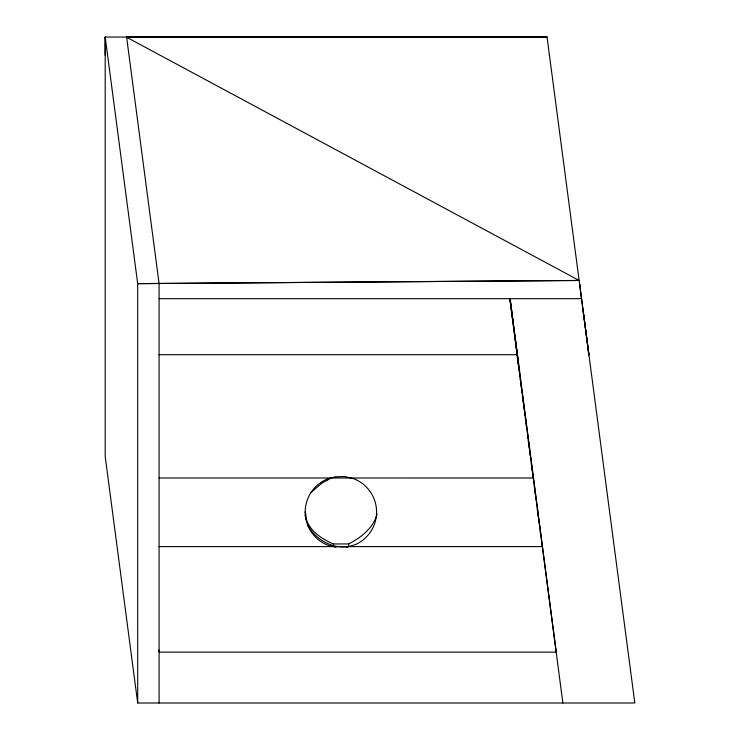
<?xml version="1.0" encoding="UTF-8"?>
<svg xmlns="http://www.w3.org/2000/svg" width="740" height="740" viewBox="0 0 740 740"><rect width="100%" height="100%" fill="white"/><g stroke="black" fill="none" stroke-linecap="round" stroke-linejoin="round"><path stroke-width="1.11" d="M105.182 55.315L105.2 37.13M159.091 703L159.091 283.633L126.596 37.056L547.054 37L126.605 37.24L579.124 280.46L137.686 283.633L105.191 37.056L547.063 37.24M311.198 492.285L321.789 483.192L331.215 477.994M336.164 547.258L328.014 545.278A35.677 35.668 -0.1 0 1 326.479 479.381L335.414 476.763L344.729 476.551L353.776 478.752A35.677 35.668 -0.1 0 1 355.311 544.64L346.375 547.258M579.124 280.46L137.686 283.633L137.686 703L634.818 703L547.054 37.102M159.091 298.655L581.52 298.655M158.943 354.71L517.094 354.71L556.221 652.144L159.091 652.144L158.795 649.877M159.026 478.003L533.346 477.994M305.102 511.867A89.836 46.565 0 0 0 305.629 513.708A75.064 38.906 0 0 0 333.472 543.956L348.605 543.946A97.625 50.598 0 0 0 372.229 524.706L374.801 520.303A97.625 50.598 0 0 0 377.086 513.976M159.044 546.61L542.309 546.601M307.489 524.956C315.296 539.275 332.158 549.2 348.614 546.546L348.605 543.946M326.479 479.381L326.766 480.251M305.176 514.92L305.842 519.462M579.864 285.696L579.679 284.336L588.929 355.08L583.203 311.133M549.367 54.695L549.45 55.306M509.971 298.572L512.82 320.337M515.012 337.477L518.546 364.274L510.008 299.062M530.497 457.561L530.793 459.845M531.246 463.277L531.551 465.553M532.005 468.984L532.301 471.26M532.754 474.691L533.05 476.967M533.503 480.399L533.808 482.684M534.262 486.106L534.558 488.391M535.011 491.813L535.307 494.098M535.76 497.521L536.065 499.805M536.519 503.228L536.815 505.513M537.268 508.935L537.564 511.22M538.017 514.642L538.322 516.927M538.776 520.35L539.072 522.634M539.525 526.057L539.821 528.341M540.274 531.764L540.579 534.049M541.782 543.179L542.078 545.463M137.686 703L105.191 456.423L105.191 37.056M510.165 298.655L562.844 703M509.795 298.71L517.094 354.71M517.389 356.995L517.686 359.279M518.139 362.711L519.175 370.703M519.48 372.997L519.924 376.42M520.22 378.704L520.516 380.989M520.812 383.283L521.413 387.853M521.709 390.137L522.005 392.422M522.459 395.854L522.755 398.139M523.051 400.423L523.495 403.855M523.791 406.14L524.244 409.562M524.688 412.994L524.984 415.279M525.28 417.564L525.733 420.995M526.029 423.28L526.473 426.712M527.518 434.713L527.962 438.136M528.258 440.42L528.712 443.852M529.008 446.137L529.304 448.421M529.896 452.991L530.201 455.285M333.472 543.956L333.481 546.61M305.629 513.708L305.639 516.696"/></g></svg>
